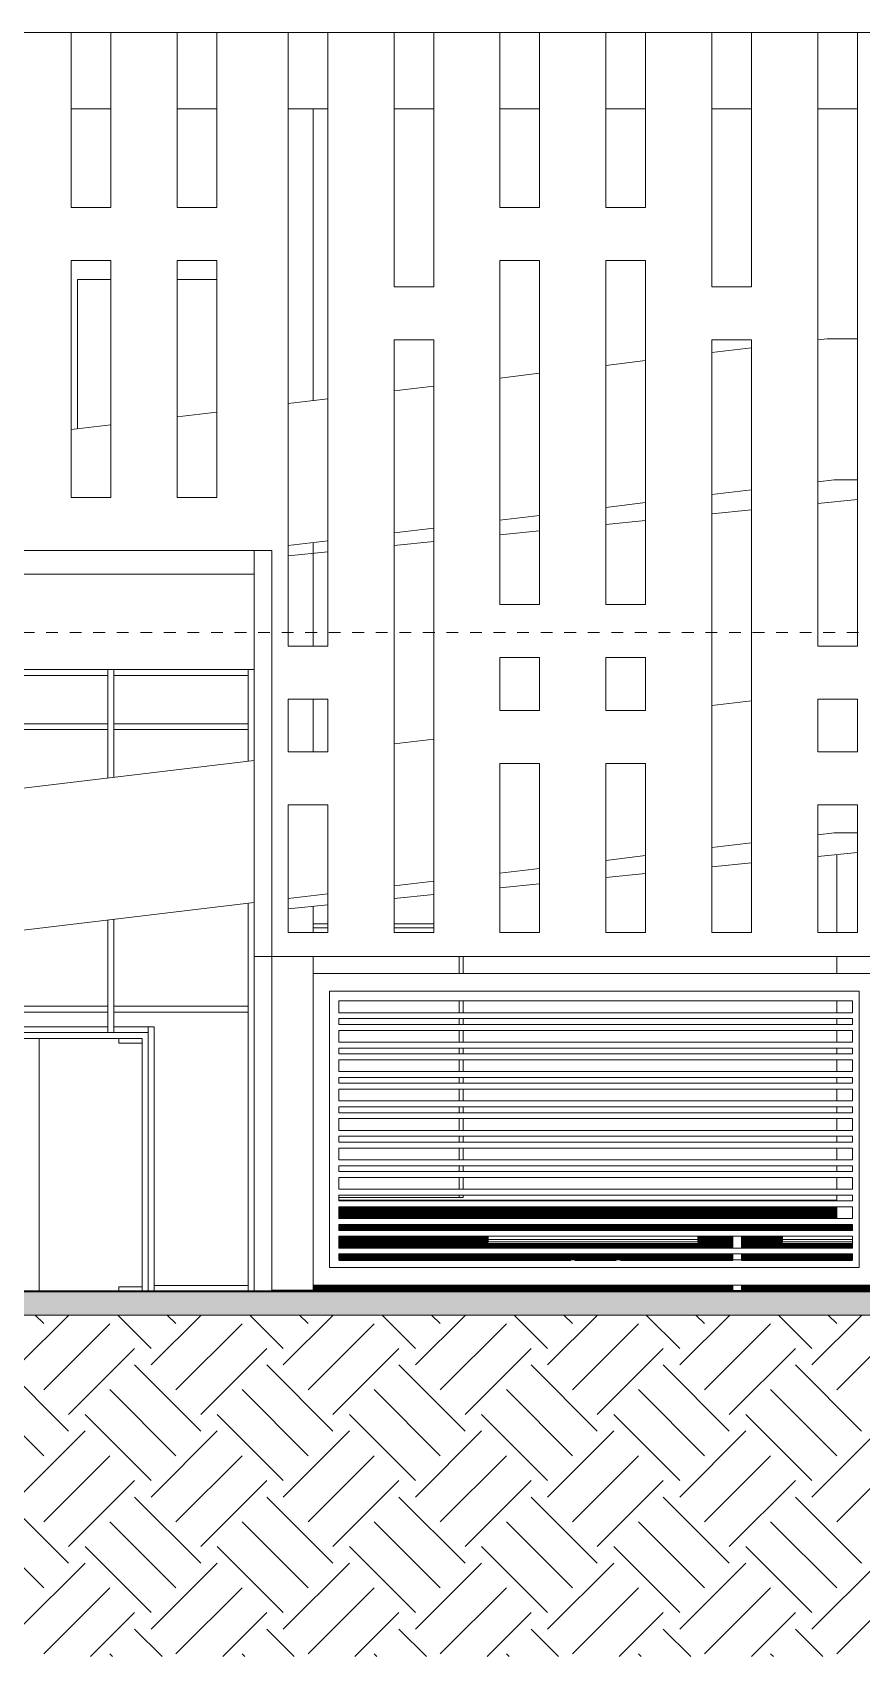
# Model space of a CAD drawing. Header units: metres. Extents: x -144 to 1000, y -717 to 29.
# Drawn here: x -2.47 to 4.57, y -662.78 to -648.98 of the extents above; entities that cross this region are included whole.
import ezdxf

# ---------------------------------------------------------------- set-up
doc = ezdxf.new("R2010")
doc.units = ezdxf.units.M
doc.linetypes.add('Punto 1 mm', pattern=[0.075, 0, -0.075])
doc.layers.get('0').update_dxf_attribs({"color": 1})
for name, color, linetype, lineweight in [('A-DETL-GENF', 1, 'Continuous', 9), ('A-DETL-THIN', 1, 'Continuous', 9), ('A-DOOR', 1, 'Continuous', 9), ('A-DOOR-FRAM', 1, 'Continuous', 9), ('A-DOOR-GLAZ', 1, 'Continuous', 9), ('A-FLOR', 2, 'Continuous', 9), ('A-FLOR-LEVL', 51, 'Continuous', 9), ('A-FLOR-PATT', 8, 'Continuous', 50), ('A-GLAZ-CWMG', 1, 'Continuous', 9), ('A-WALL', 4, 'Continuous', 9), ('C-PRKG', 2, 'Continuous', 9), ('S-COLS', 7, 'Continuous', 9)]:
    doc.layers.add(name, color=color, linetype=linetype, lineweight=lineweight)

# ---------------------------------------------------------------- blocks, each defined once
blk = doc.blocks.new('WEWE')
at = {"layer": 'A-DETL-GENF'}
blk.add_hatch(color=256, dxfattribs=at).paths.add_polyline_path([(-18.716, -659.882), (24.402, -659.882), (24.402, -659.682), (-18.716, -659.682)])
at = {"layer": 'A-DETL-GENF', "color": 252, "true_color": 0x959595}
for p, q in [((-2.585, -660.306), (-2.161, -659.882)), ((-2.374, -659.955), (-2.447, -659.882)), ((-1.462, -660.166), (-1.746, -659.882)), ((-1.462, -660.306), (-1.038, -659.882)), ((-1.252, -659.955), (-1.325, -659.882)), ((-0.34, -660.166), (-0.624, -659.882)), ((-0.34, -660.306), (0.085, -659.882)), ((-0.129, -659.955), (-0.202, -659.882)), ((0.783, -660.166), (0.499, -659.882)), ((0.783, -660.306), (1.207, -659.882)), ((0.993, -659.955), (0.92, -659.882)), ((1.906, -660.166), (1.621, -659.882)), ((1.906, -660.306), (2.33, -659.882)), ((2.116, -659.955), (2.043, -659.882)), ((3.028, -660.166), (2.744, -659.882)), ((3.028, -660.306), (3.452, -659.882)), ((3.239, -659.955), (3.165, -659.882)), ((4.151, -660.166), (3.867, -659.882)), ((4.151, -660.306), (4.575, -659.882)), ((4.361, -659.955), (4.288, -659.882)), ((-2.374, -660.517), (-1.813, -659.956)), ((-1.252, -660.517), (-0.69, -659.956)), ((-0.129, -660.517), (0.432, -659.956)), ((0.993, -660.517), (1.555, -659.956)), ((2.116, -660.517), (2.677, -659.956)), ((3.239, -660.517), (3.8, -659.956)), ((4.361, -660.517), (4.922, -659.956)), ((-2.164, -660.727), (-1.602, -660.166)), ((-1.041, -660.727), (-0.48, -660.166)), ((0.081, -660.727), (0.643, -660.166)), ((1.204, -660.727), (1.765, -660.166)), ((2.326, -660.727), (2.888, -660.166)), ((3.449, -660.727), (4.01, -660.166)), ((-2.164, -660.868), (-2.725, -660.306)), ((-1.041, -660.868), (-1.602, -660.306)), ((0.081, -660.868), (-0.48, -660.306)), ((1.204, -660.868), (0.643, -660.306)), ((2.326, -660.868), (1.765, -660.306)), ((3.449, -660.868), (2.888, -660.306)), ((4.572, -660.868), (4.01, -660.306)), ((-2.374, -661.078), (-2.935, -660.516)), ((-1.252, -661.078), (-1.813, -660.516)), ((-0.129, -661.078), (-0.69, -660.516)), ((0.993, -661.078), (0.432, -660.516)), ((2.116, -661.078), (1.555, -660.516)), ((3.239, -661.078), (2.677, -660.516)), ((4.361, -661.078), (3.8, -660.516)), ((-1.462, -661.289), (-2.023, -660.727)), ((-0.34, -661.289), (-0.901, -660.727)), ((0.783, -661.289), (0.222, -660.727)), ((1.906, -661.289), (1.344, -660.727)), ((3.028, -661.289), (2.467, -660.727)), ((4.151, -661.289), (3.589, -660.727)), ((-2.585, -661.429), (-2.023, -660.867)), ((-1.462, -661.429), (-0.901, -660.867)), ((-0.34, -661.429), (0.222, -660.867)), ((0.783, -661.429), (1.344, -660.867)), ((1.906, -661.429), (2.467, -660.867)), ((3.028, -661.429), (3.589, -660.867)), ((4.151, -661.429), (4.712, -660.867)), ((-2.374, -661.64), (-1.813, -661.078)), ((-1.252, -661.64), (-0.69, -661.078)), ((-0.129, -661.64), (0.432, -661.078)), ((0.993, -661.64), (1.555, -661.078)), ((2.116, -661.64), (2.677, -661.078)), ((3.239, -661.64), (3.8, -661.078)), ((4.361, -661.64), (4.922, -661.078)), ((-2.164, -661.85), (-1.602, -661.288)), ((-1.041, -661.85), (-0.48, -661.288)), ((0.081, -661.85), (0.643, -661.288)), ((1.204, -661.85), (1.765, -661.288)), ((2.326, -661.85), (2.888, -661.288)), ((3.449, -661.85), (4.01, -661.288)), ((-2.164, -661.99), (-2.725, -661.429)), ((-1.041, -661.99), (-1.602, -661.429)), ((0.081, -661.99), (-0.48, -661.429)), ((1.204, -661.99), (0.643, -661.429)), ((2.326, -661.99), (1.765, -661.429)), ((3.449, -661.99), (2.888, -661.429)), ((4.572, -661.99), (4.01, -661.429)), ((-2.374, -662.2), (-2.935, -661.639)), ((-1.252, -662.2), (-1.813, -661.639)), ((-0.129, -662.2), (-0.69, -661.639)), ((0.993, -662.2), (0.432, -661.639)), ((2.116, -662.2), (1.555, -661.639)), ((3.239, -662.2), (2.677, -661.639)), ((4.361, -662.2), (3.8, -661.639)), ((-1.462, -662.411), (-2.023, -661.85)), ((-0.34, -662.411), (-0.901, -661.85)), ((0.783, -662.411), (0.222, -661.85)), ((1.906, -662.411), (1.344, -661.85)), ((3.028, -662.411), (2.467, -661.85)), ((4.151, -662.411), (3.589, -661.85)), ((-2.585, -662.551), (-2.023, -661.99)), ((-1.462, -662.551), (-0.901, -661.99)), ((-0.34, -662.551), (0.222, -661.99)), ((0.783, -662.551), (1.344, -661.99)), ((1.906, -662.551), (2.467, -661.99)), ((3.028, -662.551), (3.589, -661.99)), ((4.151, -662.551), (4.712, -661.99)), ((-2.374, -662.762), (-1.813, -662.201)), ((-1.252, -662.762), (-0.69, -662.201)), ((-0.129, -662.762), (0.432, -662.201)), ((0.993, -662.762), (1.555, -662.201)), ((2.116, -662.762), (2.677, -662.201)), ((3.239, -662.762), (3.8, -662.201)), ((4.361, -662.762), (4.922, -662.201)), ((-1.976, -662.784), (-1.602, -662.411)), ((-0.853, -662.784), (-0.48, -662.411)), ((0.269, -662.784), (0.643, -662.411)), ((1.392, -662.784), (1.765, -662.411)), ((2.514, -662.784), (2.888, -662.411)), ((3.637, -662.784), (4.01, -662.411)), ((-1.369, -662.784), (-1.602, -662.551)), ((-0.247, -662.784), (-0.48, -662.551)), ((0.876, -662.784), (0.643, -662.551)), ((1.998, -662.784), (1.765, -662.551)), ((3.121, -662.784), (2.888, -662.551)), ((4.243, -662.784), (4.01, -662.551)), ((-1.79, -662.784), (-1.813, -662.761)), ((-0.667, -662.784), (-0.69, -662.761)), ((0.455, -662.784), (0.432, -662.761)), ((1.578, -662.784), (1.555, -662.761)), ((2.7, -662.784), (2.677, -662.761)), ((3.823, -662.784), (3.8, -662.761))]:
    blk.add_line(p, q, dxfattribs=at)
at = {"layer": 'A-DETL-THIN'}
for p, q in [((-18.716, -659.682), (24.402, -659.682)), ((24.402, -659.882), (-18.732, -659.882)), ((24.402, -659.882), (-18.716, -659.882))]:
    blk.add_line(p, q, dxfattribs=at)
at = {"layer": 'A-DOOR'}
for p, q in [((0.038, -656.557), (-0.087, -656.557)), ((0.938, -656.557), (0.601, -656.557)), ((-0.087, -656.592), (0.038, -656.592)), ((0.601, -656.592), (0.938, -656.592)), ((1.153, -656.835), (1.153, -656.979)), ((1.188, -656.979), (1.188, -656.835)), ((1.153, -657.213), (1.153, -657.313)), ((1.188, -657.313), (1.188, -657.213)), ((1.153, -657.363), (1.153, -657.413)), ((1.188, -657.413), (1.188, -657.363)), ((-1.737, -657.532), (-1.737, -657.572)), ((1.153, -657.463), (1.153, -657.563)), ((1.188, -657.563), (1.188, -657.463)), ((-1.737, -657.572), (-1.537, -657.572)), ((1.153, -657.613), (1.153, -657.663)), ((1.188, -657.663), (1.188, -657.613)), ((1.153, -657.713), (1.153, -657.813)), ((1.188, -657.813), (1.188, -657.713)), ((1.153, -657.863), (1.153, -657.913)), ((1.153, -657.963), (1.153, -658.063)), ((1.188, -657.913), (1.188, -657.863)), ((1.188, -658.063), (1.188, -657.963)), ((1.153, -658.113), (1.153, -658.163)), ((1.153, -658.213), (1.153, -658.313)), ((1.188, -658.163), (1.188, -658.113)), ((1.188, -658.313), (1.188, -658.213)), ((1.153, -658.363), (1.153, -658.413)), ((1.188, -658.413), (1.188, -658.363)), ((1.153, -658.463), (1.153, -658.563)), ((1.188, -658.563), (1.188, -658.463)), ((1.153, -658.613), (1.153, -658.663)), ((1.188, -658.663), (1.188, -658.613)), ((1.153, -658.713), (1.153, -658.813)), ((1.188, -658.813), (1.188, -658.713)), ((1.153, -658.863), (1.153, -658.882)), ((1.153, -658.882), (1.188, -658.882)), ((1.188, -658.882), (1.188, -658.863)), ((-1.537, -659.642), (-1.737, -659.642)), ((-1.737, -659.642), (-1.737, -659.682))]:
    blk.add_line(p, q, dxfattribs=at)
at = {"layer": 'A-DOOR-FRAM'}
for p, q in [((-3.287, -657.532), (-1.537, -657.532)), ((-1.537, -657.532), (-1.537, -659.682))]:
    blk.add_line(p, q, dxfattribs=at)
at = {"layer": 'A-DOOR-GLAZ'}
for p, q in [((-2.412, -657.532), (-2.412, -659.682)), ((-2.412, -659.682), (-2.412, -657.532))]:
    blk.add_line(p, q, dxfattribs=at)
at = {"layer": 'A-FLOR'}
for p, q in [((4.201, -652.984), (4.538, -652.951)), ((2.401, -653.163), (2.738, -653.129)), ((3.301, -653.074), (3.638, -653.04)), ((1.501, -653.252), (1.838, -653.218)), ((-0.587, -653.385), (-4.237, -653.385)), ((-0.587, -653.585), (-0.587, -653.385)), ((-0.299, -653.43), (0.038, -653.397)), ((0.601, -653.341), (0.938, -653.308)), ((-4.237, -653.585), (-0.587, -653.585)), ((4.201, -655.984), (4.538, -655.951)), ((2.401, -656.163), (2.738, -656.129)), ((3.301, -656.074), (3.638, -656.04)), ((0.601, -656.341), (0.938, -656.308)), ((1.501, -656.252), (1.838, -656.218)), ((-0.299, -656.43), (0.038, -656.397)), ((0.133, -658.906), (4.363, -658.906))]:
    blk.add_line(p, q, dxfattribs=at)
at = {"layer": 'A-FLOR', "lineweight": 35}
blk.add_line((24.402, -659.682), (-18.732, -659.682), dxfattribs=at)
at = {"layer": 'A-FLOR-LEVL', "color": 251, "linetype": 'Punto 1 mm', "true_color": 0x6c6c6c}
blk.add_line((-12.953, -654.082), (21.26, -654.082), dxfattribs=at)
at = {"layer": 'A-FLOR-PATT', "color": 9, "true_color": 0xc0c0c0}
for p, q in [((0.133, -658.976), (4.363, -658.976)), ((0.133, -658.995), (4.363, -658.995)), ((0.133, -659.014), (4.363, -659.014)), ((0.133, -659.033), (4.363, -659.033)), ((0.133, -659.052), (4.363, -659.052)), ((0.133, -659.128), (4.495, -659.128)), ((0.133, -659.147), (4.495, -659.147)), ((0.133, -659.222), (1.402, -659.222)), ((0.133, -659.241), (1.402, -659.241)), ((0.133, -659.26), (1.402, -659.26)), ((0.133, -659.279), (3.478, -659.279)), ((0.133, -659.298), (3.478, -659.298)), ((3.182, -659.222), (3.478, -659.222)), ((3.182, -659.241), (3.478, -659.241)), ((3.182, -659.26), (3.478, -659.26)), ((3.552, -659.222), (3.902, -659.222)), ((3.552, -659.241), (3.902, -659.241)), ((3.552, -659.26), (3.902, -659.26)), ((3.552, -659.279), (4.495, -659.279)), ((3.552, -659.298), (4.495, -659.298)), ((0.133, -659.373), (3.478, -659.373)), ((0.133, -659.392), (3.478, -659.392)), ((0.133, -659.411), (2.103, -659.411)), ((2.137, -659.411), (2.488, -659.411)), ((2.525, -659.411), (3.478, -659.411)), ((3.552, -659.373), (4.495, -659.373)), ((3.552, -659.392), (4.495, -659.392)), ((3.552, -659.411), (4.495, -659.411)), ((-0.437, -659.676), (3.478, -659.676)), ((-0.087, -659.638), (3.478, -659.638)), ((-0.087, -659.657), (3.478, -659.657)), ((3.552, -659.638), (5.978, -659.638)), ((3.552, -659.657), (5.978, -659.657)), ((3.552, -659.676), (5.978, -659.676))]:
    blk.add_line(p, q, dxfattribs=at)
at = {"layer": 'A-GLAZ-CWMG'}
for p, q in [((-1.829, -654.396), (-2.995, -654.396)), ((-2.995, -654.446), (-1.829, -654.446)), ((-1.829, -654.396), (-1.829, -654.446)), ((-1.829, -654.396), (-1.779, -654.396)), ((-1.829, -654.396), (-1.829, -654.882)), ((-1.779, -654.446), (-1.779, -654.396)), ((-0.637, -654.396), (-1.779, -654.396)), ((-1.779, -654.882), (-1.779, -654.396)), ((-1.779, -654.446), (-0.637, -654.446)), ((-0.637, -654.396), (-0.637, -654.446)), ((-0.637, -654.396), (-0.587, -654.396)), ((-0.637, -654.396), (-0.637, -654.882)), ((-1.829, -654.857), (-2.995, -654.857)), ((-2.995, -654.907), (-1.829, -654.907)), ((-1.829, -654.857), (-1.829, -654.907)), ((-1.829, -654.882), (-1.829, -655.319)), ((-1.779, -654.907), (-1.779, -654.857)), ((-0.637, -654.857), (-1.779, -654.857)), ((-1.779, -655.313), (-1.779, -654.882)), ((-1.779, -654.907), (-0.637, -654.907)), ((-0.637, -654.857), (-0.637, -654.907)), ((-0.637, -654.882), (-0.637, -655.176)), ((-0.637, -656.383), (-0.637, -657.282)), ((-1.829, -656.526), (-1.829, -657.282)), ((-1.779, -657.282), (-1.779, -656.52)), ((-1.829, -657.257), (-2.995, -657.257)), ((-1.829, -657.257), (-1.829, -657.307)), ((-1.779, -657.307), (-1.779, -657.257)), ((-0.637, -657.257), (-1.779, -657.257)), ((-0.637, -657.257), (-0.637, -657.307)), ((-2.995, -657.307), (-1.829, -657.307)), ((-1.829, -657.282), (-1.829, -657.482)), ((-1.779, -657.482), (-1.779, -657.282)), ((-1.779, -657.307), (-0.637, -657.307)), ((-0.637, -657.282), (-0.637, -659.682)), ((-1.829, -657.432), (-2.995, -657.432)), ((-2.995, -657.482), (-1.829, -657.482)), ((-1.829, -657.432), (-1.829, -657.482)), ((-1.779, -657.482), (-1.829, -657.482)), ((-1.779, -657.482), (-1.779, -657.432)), ((-1.487, -657.432), (-1.779, -657.432)), ((-1.779, -657.482), (-1.487, -657.482)), ((-1.487, -657.432), (-1.437, -657.432)), ((-1.487, -657.432), (-1.487, -659.682)), ((-1.487, -657.432), (-1.487, -657.482)), ((-1.437, -659.682), (-1.437, -657.432)), ((-1.437, -659.682), (-1.437, -659.632)), ((-0.637, -659.632), (-1.437, -659.632)), ((-0.637, -659.632), (-0.637, -659.682))]:
    blk.add_line(p, q, dxfattribs=at)
at = {"layer": 'A-WALL'}
for p, q in [((-16.306, -648.982), (14.732, -648.982)), ((-2.14, -650.469), (-2.14, -648.982)), ((-1.803, -648.982), (-1.803, -650.469)), ((-1.24, -650.469), (-1.24, -648.982)), ((-0.903, -648.982), (-0.903, -650.469)), ((-0.299, -654.197), (-0.299, -648.982)), ((0.038, -648.982), (0.038, -654.197)), ((0.601, -651.144), (0.601, -648.982)), ((0.938, -648.982), (0.938, -651.144)), ((1.501, -650.469), (1.501, -648.982)), ((1.838, -648.982), (1.838, -650.469)), ((2.401, -650.469), (2.401, -648.982)), ((2.738, -648.982), (2.738, -650.469)), ((3.301, -651.144), (3.301, -648.982)), ((3.638, -648.982), (3.638, -651.144)), ((4.201, -654.197), (4.201, -648.982)), ((4.538, -648.982), (4.538, -654.197)), ((-2.14, -649.632), (-1.803, -649.632)), ((-1.24, -649.632), (-0.903, -649.632)), ((-0.299, -649.632), (0.038, -649.632)), ((0.601, -649.632), (0.938, -649.632)), ((1.501, -649.632), (1.838, -649.632)), ((2.401, -649.632), (2.738, -649.632)), ((3.301, -649.632), (3.638, -649.632)), ((4.201, -649.632), (4.538, -649.632)), ((-1.803, -650.469), (-2.14, -650.469)), ((-0.903, -650.469), (-1.24, -650.469)), ((1.838, -650.469), (1.501, -650.469)), ((2.738, -650.469), (2.401, -650.469)), ((-2.14, -652.933), (-2.14, -650.919)), ((-2.14, -650.919), (-1.803, -650.919)), ((-1.803, -650.919), (-1.803, -652.933)), ((-1.24, -652.933), (-1.24, -650.919)), ((-1.24, -650.919), (-0.903, -650.919)), ((-0.903, -650.919), (-0.903, -652.933)), ((1.501, -653.844), (1.501, -650.919)), ((1.501, -650.919), (1.838, -650.919)), ((1.838, -650.919), (1.838, -653.844)), ((2.401, -653.844), (2.401, -650.919)), ((2.401, -650.919), (2.738, -650.919)), ((2.738, -650.919), (2.738, -653.844)), ((-2.087, -652.35), (-2.087, -651.082)), ((-2.087, -651.082), (-1.803, -651.082)), ((-1.24, -651.082), (-0.903, -651.082)), ((0.938, -651.144), (0.601, -651.144)), ((3.638, -651.144), (3.301, -651.144)), ((0.601, -656.632), (0.601, -651.594)), ((0.601, -651.594), (0.938, -651.594)), ((0.938, -651.594), (0.938, -656.632)), ((3.301, -656.632), (3.301, -651.594)), ((3.301, -651.594), (3.638, -651.594)), ((3.638, -651.594), (3.638, -656.632)), ((4.28, -651.585), (4.201, -651.595)), ((4.538, -651.585), (4.28, -651.585)), ((3.638, -651.662), (3.301, -651.703)), ((1.838, -651.878), (1.501, -651.919)), ((2.738, -651.77), (2.401, -651.811)), ((0.938, -651.987), (0.601, -652.027)), ((0.038, -652.095), (-0.299, -652.135)), ((-0.903, -652.208), (-1.24, -652.248)), ((-1.803, -652.316), (-2.14, -652.356)), ((4.201, -652.802), (4.34, -652.785)), ((4.34, -652.785), (4.538, -652.785)), ((-1.803, -652.933), (-2.14, -652.933)), ((-0.903, -652.933), (-1.24, -652.933)), ((2.401, -653.018), (2.738, -652.977)), ((3.301, -652.91), (3.638, -652.869)), ((1.501, -653.126), (1.838, -653.086)), ((0.601, -653.234), (0.938, -653.194)), ((-4.237, -653.384), (-0.587, -653.384)), ((-0.656, -653.385), (-0.647, -653.384)), ((-0.587, -653.384), (-0.587, -656.835)), ((-0.587, -653.385), (-0.437, -653.385)), ((-0.437, -653.385), (-0.437, -659.682)), ((-0.299, -653.342), (0.038, -653.302)), ((-0.587, -659.682), (-0.587, -653.585)), ((1.838, -653.844), (1.501, -653.844)), ((2.738, -653.844), (2.401, -653.844)), ((0.038, -654.197), (-0.299, -654.197)), ((4.538, -654.197), (4.201, -654.197)), ((1.501, -654.744), (1.501, -654.294)), ((1.501, -654.294), (1.838, -654.294)), ((1.838, -654.294), (1.838, -654.744)), ((2.401, -654.744), (2.401, -654.294)), ((2.401, -654.294), (2.738, -654.294)), ((2.738, -654.294), (2.738, -654.744)), ((-0.299, -655.097), (-0.299, -654.647)), ((-0.299, -654.647), (0.038, -654.647)), ((0.038, -654.647), (0.038, -655.097)), ((4.201, -655.097), (4.201, -654.647)), ((4.201, -654.647), (4.538, -654.647)), ((4.538, -654.647), (4.538, -655.097)), ((1.838, -654.744), (1.501, -654.744)), ((2.738, -654.744), (2.401, -654.744)), ((3.638, -654.662), (3.301, -654.703)), ((0.938, -654.987), (0.601, -655.027)), ((-0.587, -655.17), (-4.237, -655.608)), ((0.038, -655.097), (-0.299, -655.097)), ((0.038, -655.095), (0.018, -655.097)), ((1.501, -656.632), (1.501, -655.194)), ((1.501, -655.194), (1.838, -655.194)), ((1.838, -655.194), (1.838, -656.632)), ((2.401, -656.632), (2.401, -655.194)), ((2.401, -655.194), (2.738, -655.194)), ((2.738, -655.194), (2.738, -656.632)), ((4.538, -655.097), (4.201, -655.097)), ((-0.299, -656.632), (-0.299, -655.547)), ((-0.299, -655.547), (0.038, -655.547)), ((0.038, -655.547), (0.038, -656.632)), ((4.201, -656.632), (4.201, -655.547)), ((4.201, -655.547), (4.538, -655.547)), ((4.538, -655.547), (4.538, -656.632)), ((3.301, -655.91), (3.638, -655.869)), ((4.201, -655.802), (4.34, -655.785)), ((4.34, -655.785), (4.538, -655.785)), ((2.401, -656.018), (2.738, -655.977)), ((4.363, -656.632), (4.363, -655.968)), ((1.501, -656.126), (1.838, -656.086)), ((-0.299, -656.342), (0.038, -656.302)), ((0.601, -656.234), (0.938, -656.194)), ((-4.237, -656.815), (-0.587, -656.377)), ((0.038, -656.632), (-0.299, -656.632)), ((0.938, -656.632), (0.601, -656.632)), ((1.838, -656.632), (1.501, -656.632)), ((2.738, -656.632), (2.401, -656.632)), ((3.638, -656.632), (3.301, -656.632)), ((4.538, -656.632), (4.201, -656.632)), ((-0.587, -656.835), (14.732, -656.835)), ((4.363, -656.979), (4.363, -656.835)), ((4.703, -656.979), (-0.087, -656.979)), ((-0.087, -656.979), (-0.087, -659.629)), ((0.053, -659.479), (0.053, -657.129)), ((0.053, -657.129), (4.553, -657.129)), ((4.553, -657.129), (4.553, -659.479)), ((0.133, -657.213), (4.495, -657.213)), ((0.133, -657.313), (0.133, -657.213)), ((4.363, -657.313), (4.363, -657.213)), ((4.495, -657.213), (4.495, -657.313)), ((4.495, -657.313), (0.133, -657.313)), ((0.133, -657.363), (4.495, -657.363)), ((0.133, -657.413), (0.133, -657.363)), ((4.495, -657.413), (0.133, -657.413)), ((4.363, -657.413), (4.363, -657.363)), ((4.495, -657.363), (4.495, -657.413)), ((0.133, -657.463), (4.495, -657.463)), ((0.133, -657.563), (0.133, -657.463)), ((4.363, -657.563), (4.363, -657.463)), ((4.495, -657.463), (4.495, -657.563)), ((4.495, -657.563), (0.133, -657.563)), ((0.133, -657.613), (4.495, -657.613)), ((0.133, -657.663), (0.133, -657.613)), ((4.495, -657.663), (0.133, -657.663)), ((4.363, -657.663), (4.363, -657.613)), ((4.495, -657.613), (4.495, -657.663)), ((0.133, -657.713), (4.495, -657.713)), ((0.133, -657.813), (0.133, -657.713)), ((4.495, -657.813), (0.133, -657.813)), ((4.363, -657.813), (4.363, -657.713)), ((4.495, -657.713), (4.495, -657.813)), ((0.133, -657.863), (4.495, -657.863)), ((0.133, -657.913), (0.133, -657.863)), ((4.495, -657.913), (0.133, -657.913)), ((0.133, -657.963), (4.495, -657.963)), ((0.133, -658.063), (0.133, -657.963)), ((4.363, -657.913), (4.363, -657.863)), ((4.363, -658.063), (4.363, -657.963)), ((4.495, -657.863), (4.495, -657.913)), ((4.495, -657.963), (4.495, -658.063)), ((4.495, -658.063), (0.133, -658.063)), ((0.133, -658.113), (4.495, -658.113)), ((0.133, -658.163), (0.133, -658.113)), ((4.495, -658.163), (0.133, -658.163)), ((0.133, -658.213), (4.495, -658.213)), ((0.133, -658.313), (0.133, -658.213)), ((4.363, -658.163), (4.363, -658.113)), ((4.363, -658.313), (4.363, -658.213)), ((4.495, -658.113), (4.495, -658.163)), ((4.495, -658.213), (4.495, -658.313)), ((4.495, -658.313), (0.133, -658.313)), ((0.133, -658.363), (4.495, -658.363)), ((0.133, -658.413), (0.133, -658.363)), ((4.363, -658.413), (4.363, -658.363)), ((4.495, -658.363), (4.495, -658.413)), ((4.495, -658.413), (0.133, -658.413)), ((0.133, -658.463), (4.495, -658.463)), ((0.133, -658.563), (0.133, -658.463)), ((4.363, -658.563), (4.363, -658.463)), ((4.495, -658.463), (4.495, -658.563)), ((4.495, -658.563), (0.133, -658.563)), ((0.133, -658.613), (4.495, -658.613)), ((0.133, -658.663), (0.133, -658.613)), ((4.363, -658.663), (4.363, -658.613)), ((4.495, -658.613), (4.495, -658.663)), ((4.495, -658.663), (0.133, -658.663)), ((0.133, -658.713), (4.495, -658.713)), ((0.133, -658.813), (0.133, -658.713)), ((4.363, -658.813), (4.363, -658.713)), ((4.495, -658.713), (4.495, -658.813)), ((4.495, -658.813), (0.133, -658.813)), ((0.133, -658.863), (4.495, -658.863)), ((0.133, -658.913), (0.133, -658.863)), ((1.153, -658.882), (0.133, -658.882)), ((4.495, -658.913), (0.133, -658.913)), ((4.363, -658.913), (4.363, -658.863)), ((4.495, -658.863), (4.495, -658.913)), ((0.133, -658.963), (4.495, -658.963)), ((0.133, -659.063), (0.133, -658.963)), ((4.495, -659.063), (0.133, -659.063)), ((4.363, -659.063), (4.363, -658.963)), ((4.495, -658.963), (4.495, -659.063)), ((0.133, -659.113), (4.495, -659.113)), ((0.133, -659.163), (0.133, -659.113)), ((4.495, -659.163), (0.133, -659.163)), ((4.495, -659.113), (4.495, -659.163)), ((0.133, -659.213), (4.495, -659.213)), ((0.133, -659.313), (0.133, -659.213)), ((4.495, -659.313), (0.133, -659.313)), ((4.495, -659.213), (4.495, -659.313)), ((4.553, -659.479), (0.053, -659.479)), ((0.133, -659.363), (4.495, -659.363)), ((0.133, -659.413), (0.133, -659.363)), ((4.495, -659.413), (0.133, -659.413)), ((4.495, -659.363), (4.495, -659.413)), ((-0.087, -659.629), (4.703, -659.629))]:
    blk.add_line(p, q, dxfattribs=at)
at = {"layer": 'C-PRKG'}
for p, q in [((1.013, -659.213), (1.013, -659.313)), ((1.402, -659.24), (1.402, -659.213)), ((1.402, -659.26), (1.402, -659.24)), ((3.182, -659.24), (1.402, -659.24)), ((3.182, -659.26), (1.402, -659.26)), ((3.182, -659.213), (3.182, -659.24)), ((3.182, -659.24), (3.182, -659.26)), ((3.478, -659.213), (3.478, -659.313)), ((3.552, -659.213), (3.552, -659.313)), ((3.902, -659.24), (3.902, -659.213)), ((3.902, -659.26), (3.902, -659.24)), ((4.495, -659.24), (3.902, -659.24)), ((4.495, -659.26), (3.902, -659.26)), ((1.013, -659.363), (1.013, -659.413)), ((3.478, -659.363), (3.478, -659.413)), ((3.552, -659.363), (3.552, -659.413)), ((1.013, -659.629), (1.013, -659.678)), ((3.478, -659.629), (3.478, -659.675)), ((3.552, -659.675), (3.478, -659.675)), ((3.478, -659.675), (3.478, -659.678)), ((3.478, -659.678), (3.552, -659.678)), ((3.552, -659.629), (3.552, -659.675)), ((3.552, -659.678), (3.552, -659.675))]:
    blk.add_line(p, q, dxfattribs=at)
for centre, major_axis, start_param, end_param in [((2.313, -659.417), (0.22, 0), 0.224399, 2.917193), ((2.313, -659.417), (0.21, 0), 0.241661, 2.899932), ((2.313, -659.422), (0.21, 0), 0.483322, 2.658271)]:
    blk.add_ellipse(centre, major_axis=major_axis, ratio=0.100795, start_param=start_param, end_param=end_param, dxfattribs=at)
at = {"layer": 'S-COLS'}
for p, q in [((-0.087, -652.11), (-0.087, -649.632)), ((-0.087, -652.11), (-0.087, -649.632)), ((-0.087, -654.197), (-0.087, -653.317)), ((-0.087, -654.197), (-0.087, -653.409)), ((-0.587, -655.17), (-0.587, -653.83)), ((-0.087, -655.097), (-0.087, -654.647)), ((-0.087, -655.097), (-0.087, -654.647)), ((-0.587, -659.682), (-0.587, -656.377)), ((-0.087, -656.632), (-0.087, -656.409)), ((-0.087, -656.632), (-0.087, -656.409)), ((-0.087, -659.671), (-0.087, -656.835)), ((-0.087, -656.979), (-0.087, -656.835))]:
    blk.add_line(p, q, dxfattribs=at)

msp = doc.modelspace()

# ---------------------------------------------------------------- block references
at = {"color": 3}
msp.add_blockref('WEWE', (0, 0), dxfattribs=at)

doc.saveas('drawing.dxf')
